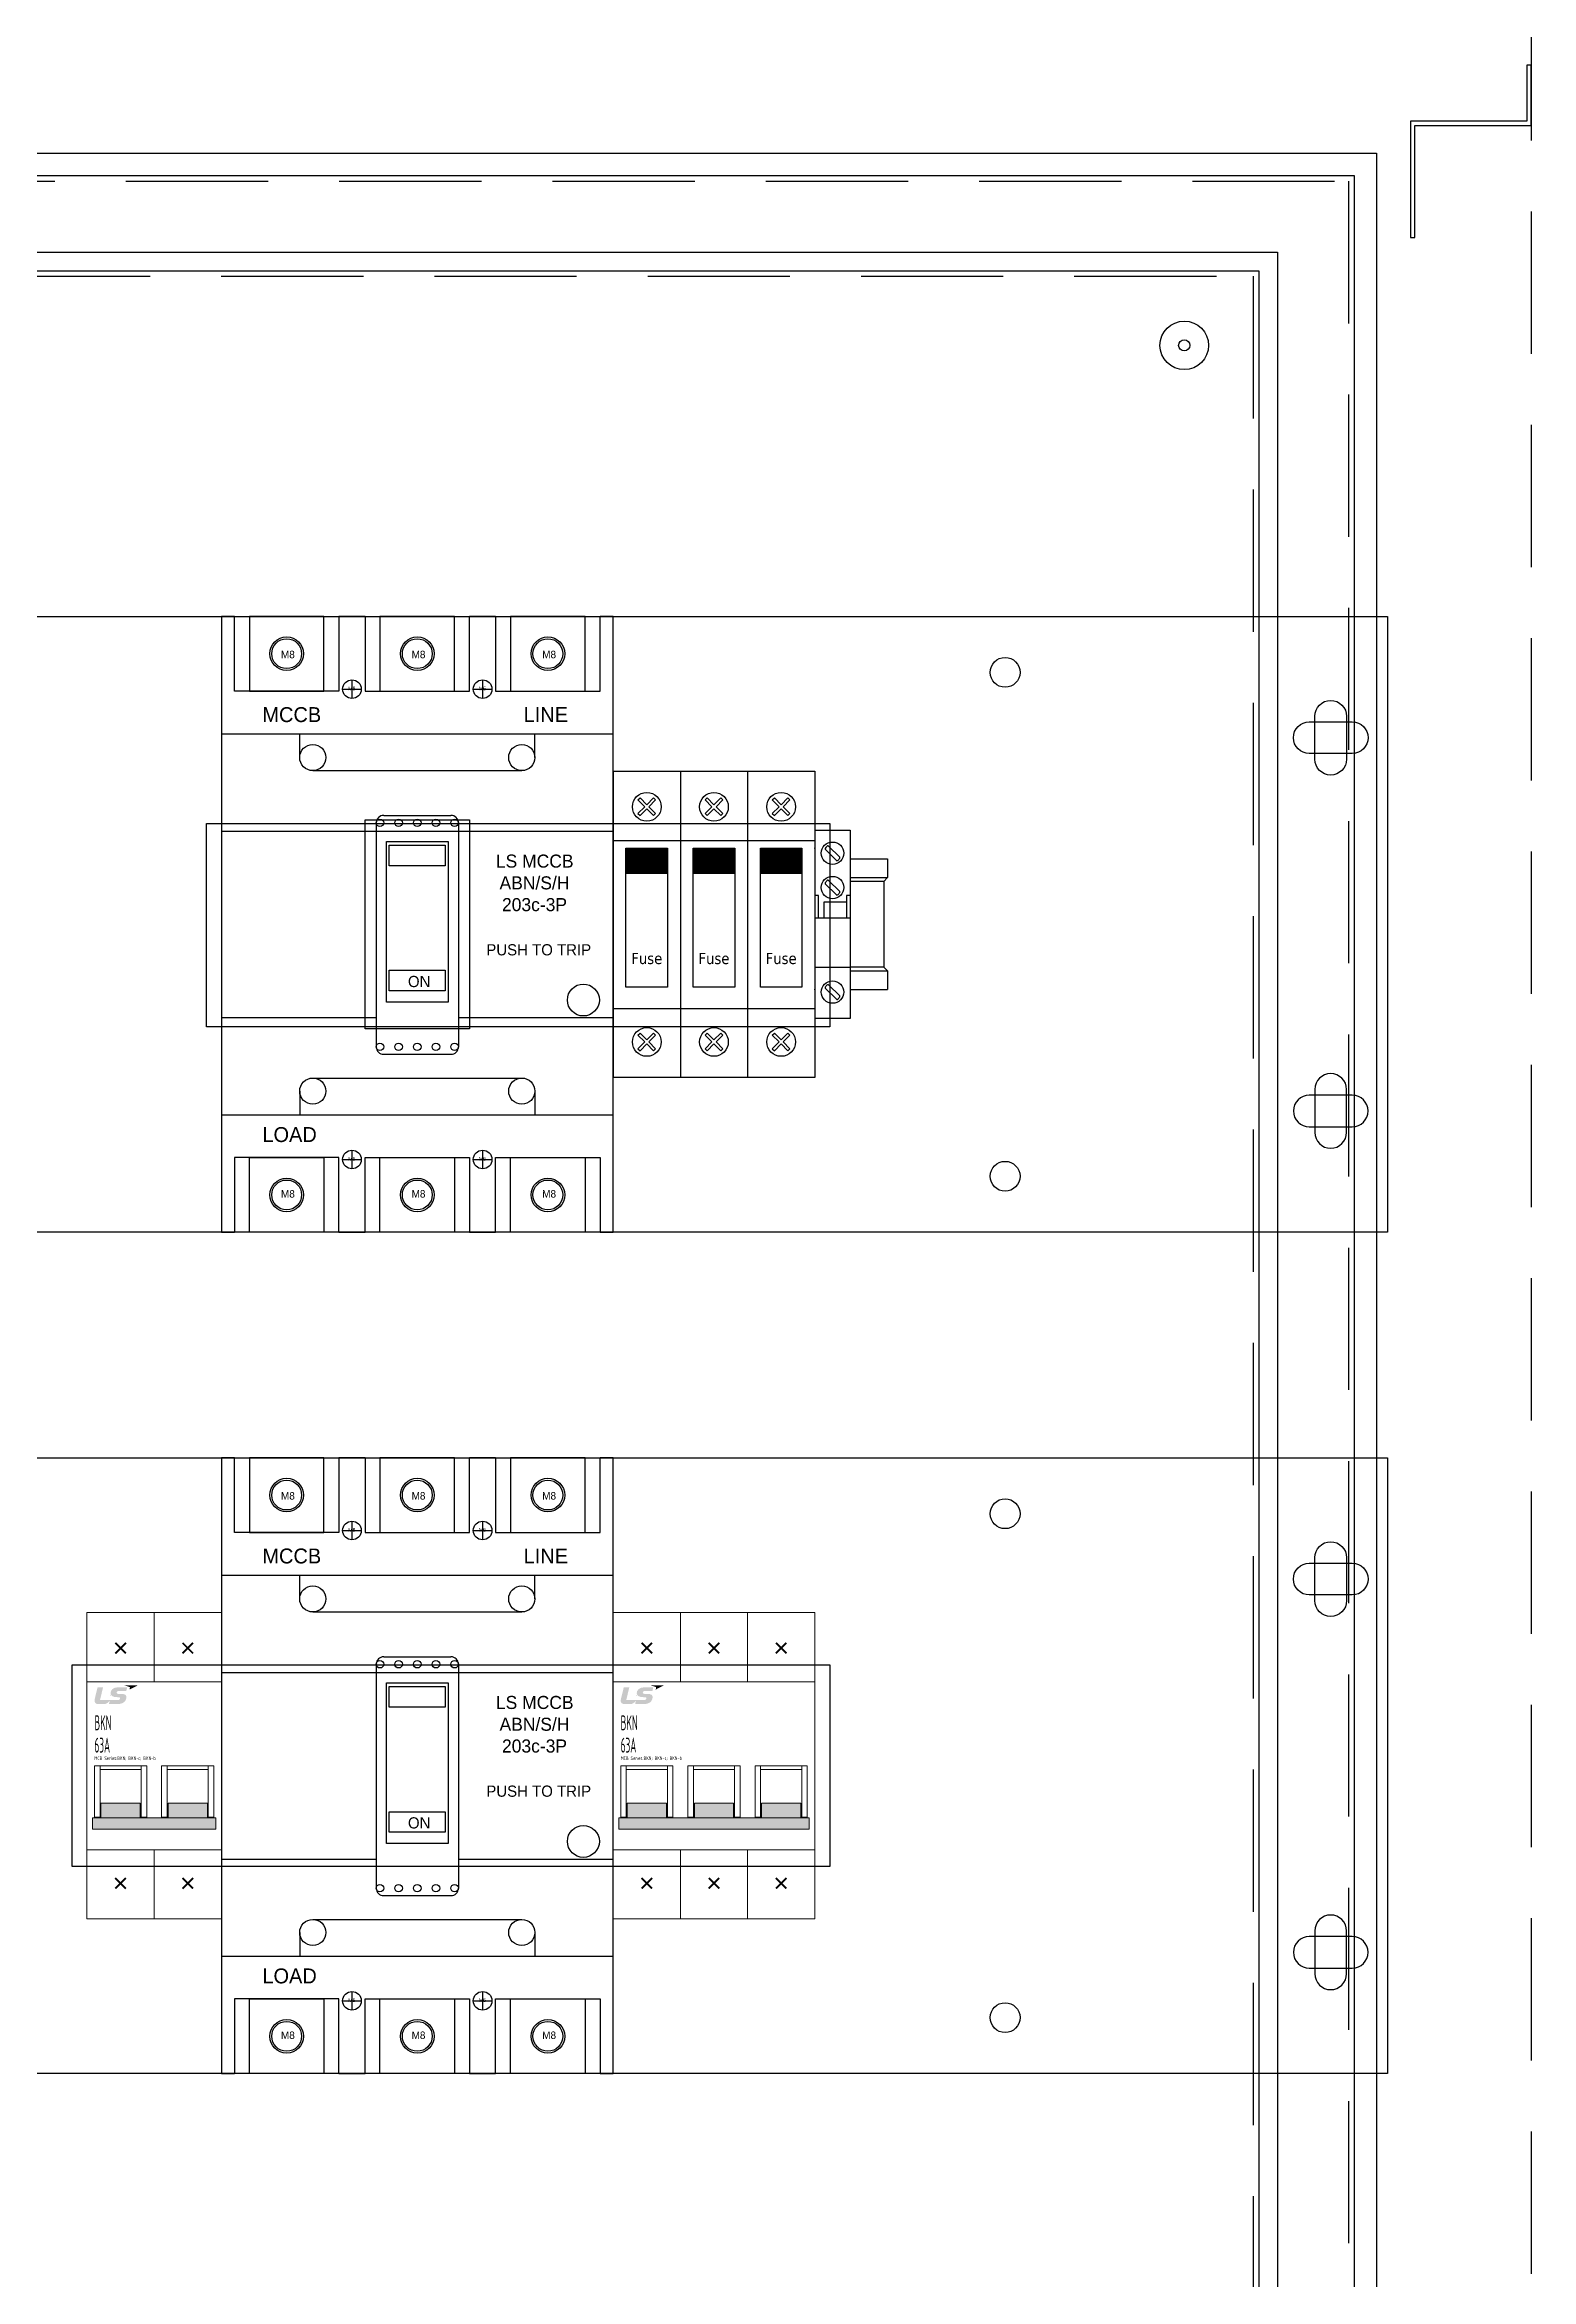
# Model space of a CAD drawing. Header units: millimetres. Extents: x 0 to 4348, y 0 to 3075.
# Drawn here: x 2351 to 2749, y 2168 to 2767 of the extents above; entities that cross this region are included whole.
import ezdxf

# ---------------------------------------------------------------- set-up
doc = ezdxf.new("R2010")
doc.units = ezdxf.units.MM
doc.linetypes.add('HIDDENX2', pattern=[19.05, 12.7, -6.35])
for name, color, linetype in [('CNC', 7, 'Continuous'), ('DIM', 253, 'Continuous'), ('INSIDE', 6, 'Continuous')]:
    doc.layers.add(name, color=color, linetype=linetype)
doc.layers.add('hw_Text', color=7, linetype='Continuous', lineweight=13)
doc.styles.add('Tahoma (Input Text)', font='tahoma.ttf')
doc.styles.add('WD_IEC', font='isocp2.shx')

# ---------------------------------------------------------------- blocks, each defined once
blk = doc.blocks.new('1 LS 250AF 3P')
for p, q in [((0, 0), (3.5, 0)), ((31.5, 0), (38.5, 0)), ((31.5, 0), (38.5, 0)), ((66.5, 0), (73.5, 0)), ((66.5, 0), (73.5, 0)), ((101.5, 0), (105, 0)), ((0, -31.5), (105, -31.5)), ((21, -37.82), (21, -31.5)), ((84, -37.82), (84, -31.5)), ((24.5, -41.32), (80.5, -41.32)), ((43.5, -53.32), (61.5, -53.32)), ((0, -57.5), (41.5, -57.5)), ((41.5, -55.32), (41.5, -115.32)), ((41.5, -57.5), (105, -57.5)), ((63.5, -55.32), (63.5, -115.32)), ((0, -107.5), (41.5, -107.5)), ((63.5, -107.5), (105, -107.5)), ((43.5, -117.32), (61.5, -117.32)), ((24.5, -123.68), (80.5, -123.68)), ((21, -127.18), (21, -133.5)), ((84, -127.18), (84, -133.5)), ((0, -133.5), (105, -133.5)), ((0, -165), (3.5, -165)), ((31.5, -165), (38.5, -165)), ((31.5, -165), (38.5, -165)), ((66.5, -165), (73.5, -165)), ((66.5, -165), (73.5, -165)), ((101.5, -165), (105, -165))]:
    blk.add_line(p, q)
at = {"color": 4}
for p, q in [((35, -17), (35, -22)), ((70, -17), (70, -22)), ((32.5, -19.5), (37.5, -19.5)), ((67.5, -19.5), (72.5, -19.5)), ((35, -143), (35, -148)), ((70, -143), (70, -148)), ((32.5, -145.5), (37.5, -145.5)), ((67.5, -145.5), (72.5, -145.5))]:
    blk.add_line(p, q, dxfattribs=at)
at = {"lineweight": 30}
for points in [[(3.5, 0), (0, 0), (0, -165), (3.5, -165)], [(31.5, 0), (31.5, -20), (3.5, -20), (3.5, 0)], [(38.5, 0), (31.5, 0)], [(38.5, 0), (38.5, -20), (66.5, -20), (66.5, 0)], [(73.5, 0), (66.5, 0)], [(73.5, 0), (73.5, -20), (101.5, -20), (101.5, 0)], [(101.5, -165), (105, -165), (105, 0), (101.5, 0)], [(31.5, -165), (31.5, -145), (3.5, -145), (3.5, -165)], [(38.5, -165), (38.5, -145), (66.5, -145), (66.5, -165)], [(73.5, -165), (73.5, -145), (101.5, -145), (101.5, -165)], [(73.5, -165), (73.5, -145), (101.5, -145), (101.5, -165)], [(31.5, -165), (38.5, -165)], [(66.5, -165), (73.5, -165)]]:
    blk.add_lwpolyline(points, dxfattribs=at)
for points in [[(44.25, -60.32), (60.75, -60.32), (60.75, -103.32), (44.25, -103.32)], [(45, -61.32), (60, -61.32), (60, -66.82), (45, -66.82)], [(45, -94.82), (60, -94.82), (60, -100.32), (45, -100.32)]]:
    blk.add_lwpolyline(points, close=True)
for centre, radius in [((17.5, -10), 4), ((52.5, -10), 4), ((87.5, -10), 4), ((24.5, -37.82), 3.5), ((80.5, -37.82), 3.5), ((42.5, -55.32), 1), ((47.5, -55.32), 1), ((52.5, -55.32), 1), ((57.5, -55.32), 1), ((62.5, -55.32), 1), ((97, -102.78), 4.28), ((42.5, -115.32), 1), ((47.5, -115.32), 1), ((52.5, -115.32), 1), ((57.5, -115.32), 1), ((62.5, -115.32), 1), ((24.5, -127.18), 3.5), ((80.5, -127.18), 3.5), ((17.5, -155), 4), ((52.5, -155), 4), ((87.5, -155), 4)]:
    blk.add_circle(centre, radius)
for centre, start, end in [((43.5, -55.32), 90, 180), ((61.5, -55.32), 0, 90), ((43.5, -115.32), 180, 270), ((61.5, -115.32), 270, 0)]:
    blk.add_arc(centre, 2, start, end)
at = {"attachment_point": 1}
for s, width, insert, char_height in [('M8', 4.4376, (15.97, -9.21), 2), ('M8', 4.4376, (50.97, -9.21), 2), ('M8', 4.4376, (85.97, -9.21), 2), ('MCCB', 14.0775, (11, -24.32), 4), ('LINE', 14.0775, (81, -24.32), 4), ('PUSH TO TRIP', 32.2145, (71, -87.82), 3), ('ON', 7.2418, (50, -96.32), 3), ('LOAD', 14.0775, (11, -136.82), 4), ('M8', 4.4376, (15.97, -153.71), 2), ('M8', 4.4376, (50.97, -153.71), 2), ('M8', 4.4376, (85.97, -153.71), 2)]:
    blk.add_mtext_dynamic_manual_height_columns(s, width=width, gutter_width=1, heights=[0], dxfattribs=dict(at, insert=insert, char_height=char_height))
at = {"color": 4, "char_height": 1, "attachment_point": 1}
for s, insert in [('M4', (34, -18.82)), ('M5', (34, -18.82)), ('M5', (69, -18.82)), ('M5', (34, -144.82)), ('M5', (69, -144.82))]:
    blk.add_mtext_dynamic_manual_height_columns(s, width=4.4376, gutter_width=1, heights=[0], dxfattribs=dict(at, insert=insert))
blk = doc.blocks.new('LS 250AF 3P')
at = {"color": 1}
for points in [[(7.5, -20), (27.5, -20), (27.5, 0), (7.5, 0)], [(7.5, -145), (27.5, -145), (27.5, -165), (7.5, -165)]]:
    blk.add_lwpolyline(points, close=True, dxfattribs=at)
at = {"color": 2}
for points in [[(42.5, -20), (62.5, -20), (62.5, 0), (42.5, 0)], [(42.5, -145), (62.5, -145), (62.5, -165), (42.5, -165)]]:
    blk.add_lwpolyline(points, close=True, dxfattribs=at)
at = {"color": 5}
for points in [[(77.5, -20), (97.5, -20), (97.5, 0), (77.5, 0)], [(77.5, -145), (97.5, -145), (97.5, -165), (77.5, -165)]]:
    blk.add_lwpolyline(points, close=True, dxfattribs=at)
at = {"color": 1}
for centre in [(17.5, -10), (17.5, -155)]:
    blk.add_circle(centre, 4.5, dxfattribs=at)
at = {"color": 2}
for centre in [(52.5, -10), (52.5, -155)]:
    blk.add_circle(centre, 4.5, dxfattribs=at)
at = {"color": 5}
for centre in [(87.5, -10), (87.5, -155)]:
    blk.add_circle(centre, 4.5, dxfattribs=at)
at = {"color": 4}
for centre in [(35, -19.5), (70, -19.5), (35, -145.5), (70, -145.5)]:
    blk.add_circle(centre, 2.5, dxfattribs=at)
blk.add_blockref('1 LS 250AF 3P', (0, 0))
at = {"insert": (65.28, -63.81), "char_height": 3.5, "attachment_point": 1}
blk.add_mtext_dynamic_manual_height_columns('\\pi8.28487;{\\C1;LS MCCB\\P\\pi9.25894;ABN/S/H\\P\\pi9.91549;203c-3P}', width=37.6867, gutter_width=1, heights=[0], dxfattribs=at)
blk = doc.blocks.new('KLIJHKGHD')
at = {"layer": 'DIM'}
for p, q in [((84710.19, 15540.28), (84719.69, 15540.28)), ((84710.19, 15540.28), (84710.19, 15489.78)), ((84715.99, 15532.14), (84713.01, 15535.12)), ((84716.87, 15533.03), (84713.9, 15536.01)), ((84719.69, 15540.28), (84719.69, 15489.78)), ((84719.69, 15532.53), (84729.69, 15532.53)), ((84729.69, 15532.53), (84729.69, 15527.53)), ((84715.99, 15522.94), (84713.01, 15525.92)), ((84716.87, 15523.83), (84713.9, 15526.81)), ((84719.69, 15527.53), (84729.69, 15527.53)), ((84728.69, 15526.53), (84719.69, 15526.53)), ((84729.69, 15527.53), (84728.69, 15526.53)), ((84728.69, 15526.53), (84728.69, 15503.53)), ((84711.19, 15522.78), (84710.19, 15522.78)), ((84711.19, 15516.78), (84711.19, 15522.78)), ((84712.69, 15516.78), (84712.69, 15521.08)), ((84712.69, 15521.08), (84718.69, 15521.08)), ((84719.69, 15522.78), (84718.69, 15522.78)), ((84718.69, 15522.78), (84718.69, 15516.78)), ((84710.19, 15516.78), (84719.69, 15516.78)), ((84710.19, 15503.58), (84719.69, 15503.58)), ((84728.69, 15503.53), (84719.69, 15503.53)), ((84719.69, 15502.53), (84729.69, 15502.53)), ((84728.69, 15503.53), (84729.69, 15502.53)), ((84729.69, 15502.53), (84729.69, 15497.53)), ((84715.99, 15494.94), (84713.01, 15497.92)), ((84716.87, 15495.83), (84713.9, 15498.81)), ((84719.69, 15497.53), (84729.69, 15497.53)), ((84719.69, 15489.78), (84710.19, 15489.78))]:
    blk.add_line(p, q, dxfattribs=at)
for centre in [(84714.94, 15534.08), (84714.94, 15524.88), (84714.94, 15496.88)]:
    blk.add_circle(centre, 3, dxfattribs=at)
for centre, radius, start, end in [((84713.15, 15535.26), 0.2, 146.4992, 225), ((84714.94, 15534.08), 2.35, 123.5008, 146.4992), ((84713.75, 15535.87), 0.2, 45, 123.5008), ((84716.13, 15532.28), 0.2, 225, 303.5008), ((84714.94, 15534.08), 2.35, 303.5008, 326.4992), ((84716.73, 15532.89), 0.2, 326.4992, 45), ((84713.15, 15526.06), 0.2, 146.4992, 225), ((84714.94, 15524.88), 2.35, 123.5008, 146.4992), ((84713.75, 15526.67), 0.2, 45, 123.5008), ((84716.13, 15523.08), 0.2, 225, 303.5008), ((84714.94, 15524.88), 2.35, 303.5008, 326.4992), ((84716.73, 15523.69), 0.2, 326.4992, 45), ((84713.15, 15498.06), 0.2, 146.4992, 225), ((84714.94, 15496.88), 2.35, 123.5008, 146.4992), ((84713.75, 15498.67), 0.2, 45, 123.5008), ((84716.13, 15495.08), 0.2, 225, 303.5008), ((84714.94, 15496.88), 2.35, 303.5008, 326.4992), ((84716.73, 15495.69), 0.2, 326.4992, 45)]:
    blk.add_arc(centre, radius, start, end, dxfattribs=at)
for p in [(84710.19, 15535.4), (84710.19, 15497.53)]:
    blk.add_point(p, dxfattribs=at)
blk = doc.blocks.new('FFERERER')
at = {"layer": 'DIM'}
h = blk.add_hatch(dxfattribs=at)
h.set_pattern_fill('ANSI31', color=256, style=0)
h.set_pattern_definition([(45, (17.11928, 0), (-0.088388347648, 0.088388347648), [])])
h.paths.add_polyline_path([(512529.66, 359876.96), (512518.51, 359876.96), (512518.51, 359870.28), (512529.66, 359870.28)])
for p, q in [((512515.08, 359897.55), (512533.08, 359897.55)), ((512515.08, 359897.55), (512515.08, 359815.55)), ((512533.08, 359897.55), (512533.08, 359815.55)), ((512521.72, 359889.87), (512522.27, 359890.42)), ((512523.54, 359888.05), (512521.72, 359889.87)), ((512524.08, 359888.6), (512522.27, 359890.42)), ((512524.08, 359888.6), (512525.9, 359890.42)), ((512524.63, 359888.05), (512526.45, 359889.87)), ((512525.9, 359890.42), (512526.45, 359889.87)), ((512521.72, 359886.24), (512523.54, 359888.05)), ((512521.72, 359886.24), (512522.27, 359885.69)), ((512522.27, 359885.69), (512524.08, 359887.51)), ((512525.9, 359885.69), (512524.08, 359887.51)), ((512526.45, 359886.24), (512524.63, 359888.05)), ((512525.9, 359885.69), (512526.45, 359886.24)), ((512515.08, 359879.05), (512533.08, 359879.05)), ((512515.08, 359834.05), (512533.08, 359834.05)), ((512521.72, 359826.87), (512522.27, 359827.42)), ((512521.72, 359826.87), (512523.54, 359825.05)), ((512523.54, 359825.05), (512521.72, 359823.24)), ((512521.72, 359823.24), (512522.27, 359822.69)), ((512522.27, 359827.42), (512524.08, 359825.6)), ((512524.08, 359824.51), (512522.27, 359822.69)), ((512525.9, 359827.42), (512524.08, 359825.6)), ((512524.08, 359824.51), (512525.9, 359822.69)), ((512526.45, 359826.87), (512524.63, 359825.05)), ((512524.63, 359825.05), (512526.45, 359823.24)), ((512525.9, 359827.42), (512526.45, 359826.87)), ((512525.9, 359822.69), (512526.45, 359823.24)), ((512533.08, 359815.55), (512515.08, 359815.55))]:
    blk.add_line(p, q, dxfattribs=at)
for points in [[(512518.51, 359876.96), (512529.66, 359876.96), (512529.66, 359870.28), (512518.51, 359870.28)], [(512518.51, 359870.28), (512529.66, 359870.28), (512529.66, 359839.75), (512518.51, 359839.75)]]:
    blk.add_lwpolyline(points, close=True, dxfattribs=at)
for centre in [(512524.08, 359888.05), (512524.08, 359825.05)]:
    blk.add_circle(centre, 3.85, dxfattribs=at)
at = {"layer": 'DIM', "insert": (512524.08, 359847.38), "char_height": 3, "width": 11.1496, "attachment_point": 5, "style": 'Tahoma (Input Text)'}
blk.add_mtext('Fuse', dxfattribs=at)
blk = doc.blocks.new('*U12926')
at = {"color": 20, "linetype": 'ByBlock', "lineweight": 9, "const_width": 0.5}
for points in [[(-1.41, 1.41), (1.41, -1.41)], [(-1.41, -1.41), (1.41, 1.41)]]:
    blk.add_lwpolyline(points, dxfattribs=at)
blk = doc.blocks.new('*U442')
h = blk.add_hatch(color=152)
edge = h.paths.add_edge_path()
edge.add_spline(control_points=[(8.564, 2.4685), (8.9563, 2.4685), (9.1808, 2.3695), (9.1808, 2.1071), (9.1808, 1.9364), (9.0647, 1.7112), (8.9598, 1.6289), (8.7187, 1.4434), (8.5071, 1.4239), (7.3804, 1.4239), (7.3804, 1.4239), (1.9845, 1.4239), (1.9845, 1.4239), (1.9845, 1.4239), (3.0765, 6), (3.0765, 6), (3.0765, 6), (1.2699, 6), (1.2699, 6), (1.1455, 6), (1.099, 5.9656), (1.0613, 5.8181), (1.0613, 5.8181), (0.0442, 1.6058), (0.0442, 1.6058), (-0.1471, 0.7691), (0.2857, 0), (1.2486, 0), (2.2111, 0), (2.7619, 0), (3.5799, 0), (4.1541, 0), (4.8861, 0.4936), (5.2879, 1.0618), (5.3385, 1.1329), (5.4271, 1.146), (5.3916, 0.9943), (5.3208, 0.6944), (5.236, 0.3324), (5.2144, 0.2429), (5.1738, 0.067), (5.266, 0), (5.3495, 0), (5.3495, 0), (7.4326, 0), (8.0953, 0), (10.4251, 0), (11.3139, 1.1151), (11.4147, 2.4436), (11.4656, 3.1179), (10.9845, 3.6322), (9.6483, 3.6322), (9.6483, 3.6322), (8.9865, 3.6322), (8.6221, 3.6322), (8.2547, 3.6322), (7.8802, 3.7638), (7.8802, 4.0914), (7.8802, 4.4268), (8.308, 4.7296), (8.8585, 4.7296), (8.8585, 4.7296), (11.3596, 4.7296), (11.3596, 4.7296), (11.3596, 4.7296), (11.5587, 5.5206), (11.6019, 5.7037), (11.6558, 5.9342), (11.5877, 6), (11.4182, 6), (11.4182, 6), (8.3288, 6), (8.3288, 6), (6.5328, 6), (5.7269, 4.8013), (5.7269, 3.9445), (5.7269, 3.0871), (6.4178, 2.4697), (8.1984, 2.4697), (8.1984, 2.4697), (8.564, 2.4685), (8.564, 2.4685)], knot_values=[0, 0, 0, 0, 1, 1, 1, 2, 2, 2, 3, 3, 3, 4, 4, 4, 5, 5, 5, 6, 6, 6, 7, 7, 7, 8, 8, 8, 9, 9, 9, 10, 10, 10, 11, 11, 11, 12, 12, 12, 13, 13, 13, 14, 14, 14, 15, 15, 15, 16, 16, 16, 17, 17, 17, 18, 18, 18, 19, 19, 19, 20, 20, 20, 21, 21, 21, 22, 22, 22, 23, 23, 23, 24, 24, 24, 25, 25, 25, 26, 26, 26, 27, 27, 27, 27], degree=3, periodic=0)
h = blk.add_hatch(color=10)
edge = h.paths.add_edge_path()
edge.add_spline(control_points=[(10.5597, 6.7227), (10.5597, 6.7227), (15.5292, 6.7227), (15.5292, 6.7227), (15.5292, 6.7227), (12.5227, 5.194), (12.5227, 5.194), (12.5227, 5.194), (12.6282, 5.6846), (12.6608, 5.831), (12.6957, 5.9856), (12.6412, 6.0887), (12.451, 6.1474), (12.2549, 6.2072), (10.5597, 6.7227), (10.5597, 6.7227)], knot_values=[0, 0, 0, 0, 1, 1, 1, 2, 2, 2, 3, 3, 3, 4, 4, 4, 5, 5, 5, 5], degree=3, periodic=0)
at = {"layer": 'Defpoints', "color": 2, "linetype": 'ByBlock', "lineweight": 9}
blk.add_line((5.7544, 3), (5.7544, 3), dxfattribs=at)
blk = doc.blocks.new('*U469')
at = {"linetype": 'ByBlock', "lineweight": 9}
h = blk.add_hatch(color=254, dxfattribs=at)
h.dxf.hatch_style = 1
h.paths.add_polyline_path([(14.25, -14), (14.25, -10), (3.75, -10), (3.75, -14)])
h = blk.add_hatch(color=254, dxfattribs=at)
h.dxf.hatch_style = 1
h.paths.add_polyline_path([(32.25, -14), (32.25, -10), (21.75, -10), (21.75, -14)])
h = blk.add_hatch(color=254, dxfattribs=at)
h.dxf.hatch_style = 1
h.paths.add_polyline_path([(50.25, -14), (50.25, -10), (39.75, -10), (39.75, -14)])
h = blk.add_hatch(color=253, dxfattribs=at)
h.dxf.hatch_style = 1
h.paths.add_polyline_path([(52.5, -17), (52.5, -14), (1.5, -14), (1.5, -17)])
at = {"color": 0, "linetype": 'ByBlock', "lineweight": 9}
for p, q in [((18, 22.5), (18, 41)), ((36, 22.5), (36, 41)), ((18, -22.5), (18, -41)), ((36, -22.5), (36, -41))]:
    blk.add_line(p, q, dxfattribs=at)
at = {"color": 0, "linetype": 'ByBlock', "lineweight": 18}
for points in [[(0, -41), (54, -41), (54, 41), (0, 41)], [(0, -22.5), (54, -22.5), (54, 22.5), (0, 22.5)]]:
    blk.add_lwpolyline(points, close=True, dxfattribs=at)
at = {"color": 0, "linetype": 'ByBlock', "lineweight": 9}
for points in [[(14.5, -1), (14.5, 0), (3.5, 0), (3.5, -1), (3.5, 0), (2, 0), (2, -13.75), (3.5, -13.75), (3.5, -1), (14.5, -1), (14.5, -13.75), (16, -13.75), (16, 0), (14.5, 0)], [(32.5, -1), (32.5, 0), (21.5, 0), (21.5, -1), (21.5, 0), (20, 0), (20, -13.75), (21.5, -13.75), (21.5, -1), (32.5, -1), (32.5, -13.75), (34, -13.75), (34, 0), (32.5, 0)], [(50.5, -1), (50.5, 0), (39.5, 0), (39.5, -1), (39.5, 0), (38, 0), (38, -13.75), (39.5, -13.75), (39.5, -1), (50.5, -1), (50.5, -13.75), (52, -13.75), (52, 0), (50.5, 0)], [(3.75, -10), (14.25, -10), (14.25, -14), (3.75, -14)], [(21.75, -10), (32.25, -10), (32.25, -14), (21.75, -14)], [(39.75, -10), (50.25, -10), (50.25, -14), (39.75, -14)], [(1.5, -14), (52.5, -14), (52.5, -17), (1.5, -17)]]:
    blk.add_lwpolyline(points, close=True, dxfattribs=at)
for p in [(9, 31.5), (27, 31.5), (45, 31.5)]:
    blk.add_blockref('*U12926', p, dxfattribs=at)
at = {"color": 0, "linetype": 'ByBlock', "lineweight": -2, "xscale": 0.75, "yscale": 0.75, "zscale": 0.75}
blk.add_blockref('*U442', (2, 16.5), dxfattribs=at)
at = {"color": 0, "linetype": 'ByBlock', "lineweight": 9, "xscale": -1, "rotation": 180}
for p in [(9, -31.5), (27, -31.5), (45, -31.5)]:
    blk.add_blockref('*U12926', p, dxfattribs=at)
at = {"layer": 'Defpoints', "color": 8, "style": 'WD_IEC', "width": 0.75}
blk.add_text('MCB Series:BKN; BKN-c; BKN-b', height=1, dxfattribs=at).set_placement((2, 1.5))
at = {"layer": 'hw_Text', "style": 'WD_IEC', "width": 0.5, "flags": 12}
blk.add_attdef('TYPE', (2, 9.5), '', height=4, dxfattribs=at)
at = {"layer": 'hw_Text', "color": 1, "style": 'WD_IEC', "width": 0.5, "flags": 12}
blk.add_attdef('RATE', (2, 3.5), '', height=4, dxfattribs=at)
blk = doc.blocks.new('*U470')
at = {"linetype": 'ByBlock', "lineweight": 9}
h = blk.add_hatch(color=254, dxfattribs=at)
h.dxf.hatch_style = 1
h.paths.add_polyline_path([(14.25, -14), (14.25, -10), (3.75, -10), (3.75, -14)])
h = blk.add_hatch(color=254, dxfattribs=at)
h.dxf.hatch_style = 1
h.paths.add_polyline_path([(32.25, -14), (32.25, -10), (21.75, -10), (21.75, -14)])
h = blk.add_hatch(color=253, dxfattribs=at)
h.dxf.hatch_style = 1
h.paths.add_polyline_path([(34.5, -17), (34.5, -14), (1.5, -14), (1.5, -17)])
at = {"color": 0, "linetype": 'ByBlock', "lineweight": 9}
for p, q in [((18, 22.5), (18, 41)), ((18, -22.5), (18, -41))]:
    blk.add_line(p, q, dxfattribs=at)
at = {"color": 0, "linetype": 'ByBlock', "lineweight": 18}
for points in [[(0, -41), (36, -41), (36, 41), (0, 41)], [(0, -22.5), (36, -22.5), (36, 22.5), (0, 22.5)]]:
    blk.add_lwpolyline(points, close=True, dxfattribs=at)
at = {"color": 0, "linetype": 'ByBlock', "lineweight": 9}
for points in [[(14.5, -1), (14.5, 0), (3.5, 0), (3.5, -1), (3.5, 0), (2, 0), (2, -13.75), (3.5, -13.75), (3.5, -1), (14.5, -1), (14.5, -13.75), (16, -13.75), (16, 0), (14.5, 0)], [(32.5, -1), (32.5, 0), (21.5, 0), (21.5, -1), (21.5, 0), (20, 0), (20, -13.75), (21.5, -13.75), (21.5, -1), (32.5, -1), (32.5, -13.75), (34, -13.75), (34, 0), (32.5, 0)], [(3.75, -10), (14.25, -10), (14.25, -14), (3.75, -14)], [(21.75, -10), (32.25, -10), (32.25, -14), (21.75, -14)], [(1.5, -14), (34.5, -14), (34.5, -17), (1.5, -17)]]:
    blk.add_lwpolyline(points, close=True, dxfattribs=at)
for p in [(9, 31.5), (27, 31.5)]:
    blk.add_blockref('*U12926', p, dxfattribs=at)
at = {"color": 0, "linetype": 'ByBlock', "lineweight": -2, "xscale": 0.75, "yscale": 0.75, "zscale": 0.75}
blk.add_blockref('*U442', (2, 16.5), dxfattribs=at)
at = {"color": 0, "linetype": 'ByBlock', "lineweight": 9, "xscale": -1, "rotation": 180}
for p in [(9, -31.5), (27, -31.5)]:
    blk.add_blockref('*U12926', p, dxfattribs=at)
at = {"layer": 'Defpoints', "color": 8, "style": 'WD_IEC', "width": 0.75}
blk.add_text('MCB Series:BKN; BKN-c; BKN-b', height=1, dxfattribs=at).set_placement((2, 1.5))
at = {"layer": 'hw_Text', "style": 'WD_IEC', "width": 0.5, "flags": 12}
blk.add_attdef('TYPE', (2, 9.5), '', height=4, dxfattribs=at)
at = {"layer": 'hw_Text', "color": 1, "style": 'WD_IEC', "width": 0.5, "flags": 12}
blk.add_attdef('RATE', (2, 3.5), '', height=4, dxfattribs=at)
blk = doc.blocks.new('ovan8.5x20')
at = {"layer": 'CNC', "color": 2, "lineweight": -3}
for p, q in [((5.75, 4.25), (-5.75, 4.25)), ((-5.75, -4.25), (5.75, -4.25))]:
    blk.add_line(p, q, dxfattribs=at)
for centre, start, end in [((-5.75, 0), 90, 270), ((5.75, 0), 270, 90)]:
    blk.add_arc(centre, 4.25, start, end, dxfattribs=at)

msp = doc.modelspace()

# ---------------------------------------------------------------- linework, layer by layer
at = {"color": 7, "linetype": 'HIDDENX2', "ltscale": 3}
msp.add_lwpolyline([(2152.33, 2779.56), (2749.33, 2779.56), (2749.33, 1382.56), (2152.33, 1382.56)], close=True, dxfattribs=at)
at = {"color": 8}
msp.add_lwpolyline([(2718.13, 2715.46), (2718.13, 2745.46), (2749.33, 2745.46), (2749.33, 2761.66), (2748.13, 2761.66), (2748.13, 2746.66), (2716.93, 2746.66), (2716.93, 2715.46)], close=True, dxfattribs=at)
at = {"color": 7, "ltscale": 3}
msp.add_lwpolyline([(2193.83, 2738.06), (2707.83, 2738.06), (2707.83, 1424.06), (2193.83, 1424.06)], close=True, dxfattribs=at)
at = {"color": 6, "ltscale": 3}
msp.add_lwpolyline([(2199.83, 2732.06), (2701.83, 2732.06), (2701.83, 1430.06), (2199.83, 1430.06)], close=True, dxfattribs=at)
at = {"color": 6, "linetype": 'HIDDENX2', "ltscale": 3}
msp.add_lwpolyline([(2201.33, 2730.56), (2700.33, 2730.56), (2700.33, 1431.56), (2201.33, 1431.56)], close=True, dxfattribs=at)
at = {"color": 3, "ltscale": 3}
msp.add_lwpolyline([(2220.33, 2711.56), (2681.33, 2711.56), (2681.33, 1450.56), (2220.33, 1450.56)], close=True, dxfattribs=at)
at = {"color": 1, "ltscale": 3}
msp.add_lwpolyline([(2225.33, 2706.56), (2676.33, 2706.56), (2676.33, 1455.56), (2225.33, 1455.56)], close=True, dxfattribs=at)
at = {"color": 1, "linetype": 'HIDDENX2', "ltscale": 3}
msp.add_lwpolyline([(2226.83, 2705.06), (2674.83, 2705.06), (2674.83, 1457.06), (2226.83, 1457.06)], close=True, dxfattribs=at)
at = {"color": 8, "ltscale": 3}
for points in [[(2190.83, 2613.96), (2710.83, 2613.96), (2710.83, 2448.96), (2190.83, 2448.96)], [(2190.83, 2388.56), (2710.83, 2388.56), (2710.83, 2223.56), (2190.83, 2223.56)]]:
    msp.add_lwpolyline(points, close=True, dxfattribs=at)
at = {"color": 2, "ltscale": 3}
for points in [[(2394.33, 2558.46), (2561.33, 2558.46), (2561.33, 2503.96), (2394.33, 2503.96)], [(2358.33, 2333.06), (2561.33, 2333.06), (2561.33, 2279.06), (2358.33, 2279.06)]]:
    msp.add_lwpolyline(points, close=True, dxfattribs=at)
at = {"color": 2}
msp.add_lwpolyline([(2436.83, 2559.46), (2464.83, 2559.46), (2464.83, 2503.46), (2436.83, 2503.46)], close=True, dxfattribs=at)
at = {"color": 2, "ltscale": 3}
for centre, radius in [((2656.33, 2686.56), 6.5), ((2608.33, 2598.96), 4), ((2608.33, 2463.96), 4), ((2608.33, 2373.56), 4), ((2608.33, 2238.56), 4)]:
    msp.add_circle(centre, radius, dxfattribs=at)
at = {"color": 2}
msp.add_circle((2656.33, 2686.56), 1.5, dxfattribs=at)

# ---------------------------------------------------------------- block references
for p in [(2398.33, 2613.96), (2398.33, 2388.56)]:
    msp.add_blockref('LS 250AF 3P', p)
at = {"color": 0, "linetype": 'ByBlock', "lineweight": 9}
for name, p in [('*U470', (2362.33, 2306.06)), ('*U469', (2503.33, 2306.06))]:
    msp.add_blockref(name, p, dxfattribs=at).add_auto_attribs({'TYPE': 'BKN', 'RATE': '63A'})
at = {"layer": 'CNC', "lineweight": -3, "xscale": -1, "rotation": 90}
for p in [(2695.58, 2581.46), (2695.58, 2356.06)]:
    msp.add_blockref('ovan8.5x20', p, dxfattribs=at)
at = {"layer": 'CNC', "lineweight": -3, "xscale": -1}
for p in [(2695.58, 2581.46), (2695.58, 2356.06)]:
    msp.add_blockref('ovan8.5x20', p, dxfattribs=at)
at = {"layer": 'CNC', "lineweight": -3}
for p, rotation in [((2695.58, 2481.46), 90), ((2695.58, 2481.46), 180), ((2695.58, 2256.06), 90), ((2695.58, 2256.06), 180)]:
    msp.add_blockref('ovan8.5x20', p, dxfattribs=dict(at, rotation=rotation))
at = {"layer": 'DIM'}
msp.add_blockref('KLIJHKGHD', (-82152.86, -12983.57), dxfattribs=at)
at = {"layer": 'INSIDE'}
for p in [(-510011.76, -357325.1), (-509993.76, -357325.1), (-509975.76, -357325.1)]:
    msp.add_blockref('FFERERER', p, dxfattribs=at)

doc.saveas('drawing.dxf')
